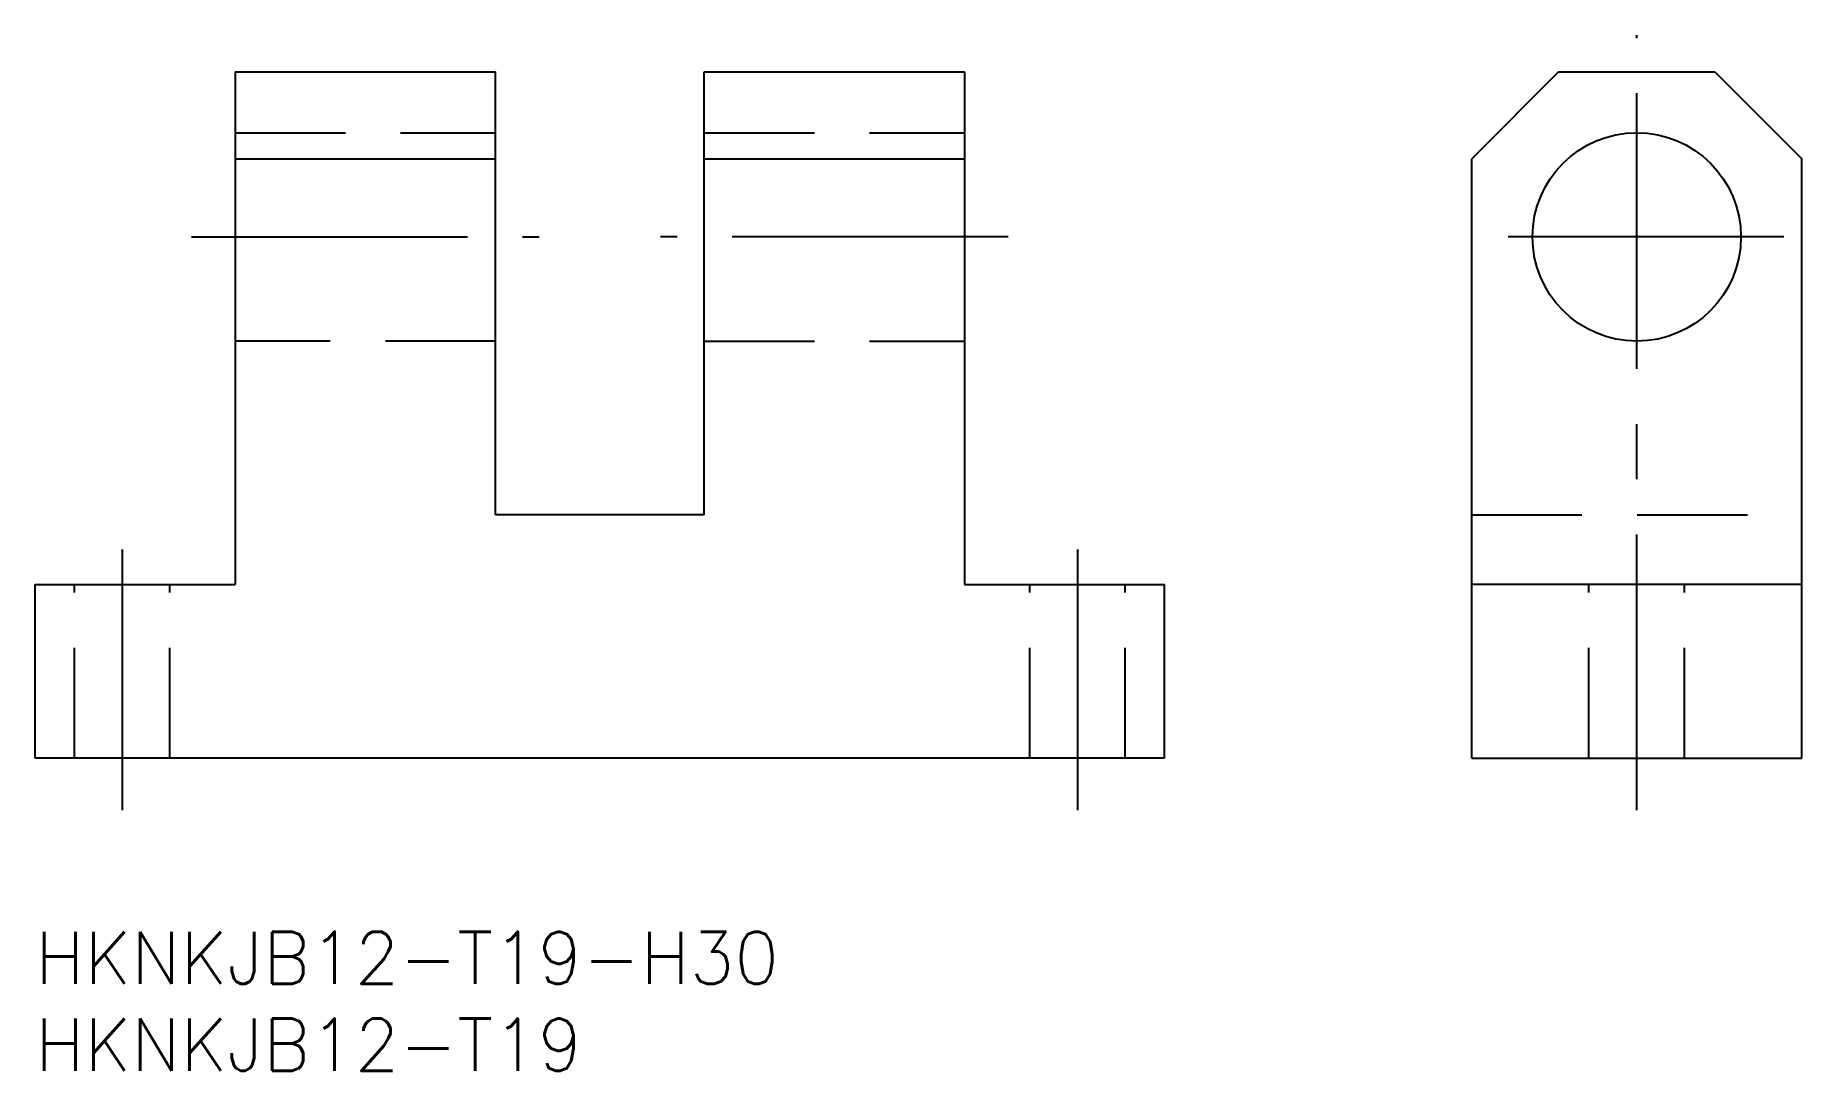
# Model space of a CAD drawing. Extents: x 0 to 102, y -8 to 52.
import ezdxf

# ---------------------------------------------------------------- set-up
doc = ezdxf.new("R2010")
doc.units = 0
doc.header["$LTSCALE"] = 0.5
doc.linetypes.add('CENTER', pattern=[50.8, 31.75, -6.35, 6.35, -6.35])
doc.linetypes.add('DASHED', pattern=[19.05, 12.7, -6.35])
for name, color, linetype in [('MSM_CENTER', 1, 'CENTER'), ('MSM_CONTINUOUS', 7, 'CONTINUOUS'), ('MSM_DASHED', 4, 'DASHED'), ('MSM_PART_NUMBER', 7, 'CONTINUOUS')]:
    doc.layers.add(name, color=color, linetype=linetype)
doc.styles.get("Standard").update_dxf_attribs({"font": 'txt.shx', "height": 3, "bigfont": 'bigfont.shx'})

# ---------------------------------------------------------------- blocks, each defined once
blk = doc.blocks.new('*U7')
at = {"layer": 'MSM_PART_NUMBER'}
blk.add_text('HKNKJB12-T19-H30', height=3, dxfattribs=at).set_placement((0, -3))
blk = doc.blocks.new('*U8')
at = {"layer": 'MSM_PART_NUMBER'}
blk.add_text('HKNKJB12-T19', height=3, dxfattribs=at).set_placement((0, -8))

msp = doc.modelspace()

# ---------------------------------------------------------------- linework, layer by layer
at = {"layer": 'MSM_CENTER'}
for p, q in [((92.19, 7), (92.19, 51.61)), ((9, 40), (29, 40)), ((56, 40), (36, 40)), ((100.66, 40), (83.71, 40)), ((5, 22), (5, 7)), ((60, 22), (60, 7))]:
    msp.add_line(p, q, dxfattribs=at)
at = {"layer": 'MSM_CONTINUOUS'}
for p, q in [((11.5, 49.5), (11.5, 20)), ((11.5, 49.5), (26.5, 49.5)), ((26.5, 24), (26.5, 49.5)), ((38.5, 24), (38.5, 49.5)), ((38.5, 49.5), (53.5, 49.5)), ((53.5, 49.5), (53.5, 20)), ((87.69, 49.5), (82.69, 44.5)), ((87.69, 49.5), (96.69, 49.5)), ((96.69, 49.5), (101.69, 44.5)), ((11.5, 44.5), (26.5, 44.5)), ((38.5, 44.5), (53.5, 44.5)), ((82.69, 10), (82.69, 44.5)), ((101.69, 10), (101.69, 44.5)), ((38.5, 24), (26.5, 24)), ((0, 10), (0, 20)), ((0, 20), (11.5, 20)), ((53.5, 20), (65, 20)), ((65, 10), (65, 20)), ((101.69, 20), (82.69, 20)), ((65, 10), (0, 10)), ((82.69, 10), (101.69, 10))]:
    msp.add_line(p, q, dxfattribs=at)
msp.add_circle((92.19, 40), 6, dxfattribs=at)
at = {"layer": 'MSM_DASHED'}
for p, q in [((11.5, 46), (26.5, 46)), ((38.5, 46), (53.5, 46)), ((26.5, 34), (11.5, 34)), ((38.5, 34), (53.5, 34)), ((82.69, 24), (101.69, 24)), ((2.25, 10), (2.25, 20)), ((7.75, 10), (7.75, 20)), ((57.25, 10), (57.25, 20)), ((62.75, 10), (62.75, 20)), ((89.44, 10), (89.44, 20)), ((94.94, 10), (94.94, 20))]:
    msp.add_line(p, q, dxfattribs=at)

# ---------------------------------------------------------------- block references
at = {"layer": 'MSM_CONTINUOUS'}
for name in ['*U7', '*U8']:
    msp.add_blockref(name, (0, 0), dxfattribs=at)

doc.saveas('drawing.dxf')
